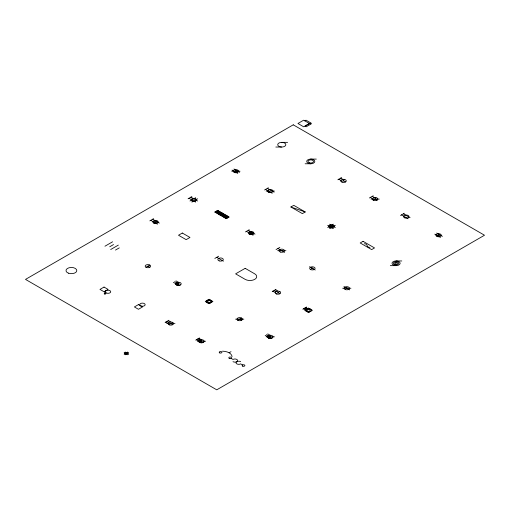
<?xml version="1.0" encoding="UTF-8"?>
<svg xmlns="http://www.w3.org/2000/svg" width="510" height="510" viewBox="0 0 510 510"><rect width="100%" height="100%" fill="white"/><g stroke="black" fill="none" stroke-linecap="round" stroke-linejoin="round"><path stroke-width="0.76" d="M340.973 181.286L343.581 180.871L344.295 179.367M372.523 199.499L375.13 199.085L375.844 197.58M304.903 120.864L306.051 120.201L311.253 123.203L310.105 123.866L303.692 120.175L297.955 123.49L303.692 126.805L309.43 123.49M104.952 246.215L112.602 241.797M149.812 220.881L153.637 218.675M188.062 198.798L191.887 196.592M109.733 246.763L113.558 244.558M189.975 201.01L195.712 197.695M191.887 202.113L197.625 198.798M110.689 249.524L118.339 245.112M115.47 250.078L119.295 247.873M214.837 212.052L217.706 210.394L229.181 217.018L226.312 218.675L214.837 212.052L221.117 212.364M264.562 189.969L268.387 187.756M145.987 267.259L149.812 265.053M245.437 231.929L249.262 229.717M337.843 179.769L341.668 177.563M290.885 206.996L293.754 205.339L305.229 211.962L302.36 213.62L290.885 206.996L305.229 211.962M214.837 258.423L218.662 256.218M276.037 249.594L279.862 247.382M369.393 197.982L373.218 195.776M327.675 227.511L333.412 224.196M165.112 322.467L168.938 320.261M329.587 228.614L335.325 225.299M168.938 324.679L172.762 322.467M400.516 215.462L404.341 213.25M272.212 291.548L276.037 289.342M195.712 340.132L199.537 337.926M276.037 293.76L279.862 291.548M237.787 320.261L241.612 318.049M302.812 309.219L306.637 307.007M229.098 352.786L231.011 351.683M281.871 142.354L287.608 142.354M275.827 147.033L281.565 147.033M310.584 159.094L316.321 159.094M305.133 163.774L310.87 163.774M231.731 171.194L240.019 171.194M266.156 191.072L274.444 191.072M370.987 199.085L379.274 199.085M249.613 231.757L250.875 231.757M249.135 232.005L251.309 232.005M248.829 232.254L251.742 232.254M248.631 232.503L252.176 232.503M248.784 232.751L252.609 232.751M249.218 233.006L253.043 233.006M249.651 233.255L253.476 233.255M250.085 233.503L253.75 233.503M250.518 233.752L253.572 233.752M250.945 234.001L253.291 234.001M251.379 234.256L252.858 234.256M277.631 250.697L285.919 250.697M396.053 260.967L401.791 260.967M390.316 265.646L396.053 265.646M176.957 282.565L178.13 282.565M176.428 282.814L178.647 282.814M176.135 283.063L178.851 283.063M175.944 283.318L178.895 283.318M175.829 283.566L178.793 283.566M175.797 283.815L178.513 283.815A1.351 0.778 0 0 0 178.5 284.924A1.351 0.778 0 0 0 180.412 284.924M175.829 284.064L178.213 284.064M175.931 284.312L178.105 284.312M176.122 284.567L178.143 284.567M176.415 284.816L178.341 284.816M176.862 285.065L178.825 285.065M177.703 285.313L179.297 285.313M342.656 288.239L350.944 288.239M235.556 319.158L243.844 319.158M166.706 323.57L174.994 323.57M268.757 335.567L269.93 335.567M268.228 335.816L270.447 335.816M267.935 336.064L270.651 336.064M267.744 336.313L270.702 336.313M267.629 336.568L270.593 336.568M266.156 336.823L274.444 336.823M267.629 337.065L270.013 337.065M267.731 337.314L269.905 337.314M267.922 337.563L269.943 337.563M268.215 337.818L270.141 337.818M268.662 338.066L270.625 338.066M269.503 338.315L271.097 338.315M199.882 339.992L201.106 339.992M199.372 340.24L201.603 340.24M199.078 340.489L201.801 340.489M198.887 340.737L201.845 340.737M198.779 340.986L201.743 340.986M197.306 341.241L205.594 341.241M198.779 341.49L201.157 341.49M198.887 341.738L201.055 341.738M199.078 341.987L201.099 341.987M199.372 342.236L201.297 342.236M199.824 342.49L201.794 342.49M200.691 342.739L202.209 342.739M216.897 210.859L218.669 210.949M215.864 211.459L219.893 211.656M216.061 212.759L222.341 213.072M217.285 213.467L223.565 213.779M218.509 214.168L224.789 214.487M219.733 214.876L226.013 215.188M220.958 215.583L227.237 215.896M222.181 216.291L228.461 216.603M223.405 216.999L228.754 217.266M224.629 217.706L227.728 217.859M225.853 218.407L226.701 218.452M403.384 213.805L410.078 217.668M436.687 233.032L442.425 236.34M340.712 178.111L342.879 179.367M372.262 196.324L374.416 197.568M438.122 234.963L439.078 235.512M343.581 180.871L345.493 181.974M375.13 199.085L377.043 200.194M401.472 214.908L408.166 218.771M434.775 234.135L440.512 237.45M338.799 179.214L340.967 180.47M370.349 197.434L372.504 198.67M233.962 168.988L239.7 172.303M267.431 188.311L274.125 192.174M329.587 224.196L335.325 227.511M235.397 170.92L236.353 171.475M331.022 226.128L331.978 226.682M232.05 170.091L237.787 173.406M265.519 189.414L272.212 193.277M327.675 225.299L333.412 228.614M190.931 197.147L197.625 201.01M248.306 230.271L255 234.135M277.95 248.491L284.644 252.354M309.506 266.704L315.244 270.019M343.931 286.582L349.669 289.897M189.019 198.25L195.712 202.113M246.394 231.374L253.087 235.237M275.4 289.712L277.797 291.095M305.841 307.473L307.753 308.575M152.681 219.23L159.375 223.093M305.044 307.932L306.956 309.034M216.75 257.32L223.444 261.184M274.125 290.445L276.037 291.548M277.95 292.657L279.862 293.76M304.33 308.346L306.242 309.449M150.769 220.333L157.462 224.196M303.533 308.805L305.445 309.908M272.85 291.184L275.247 292.568M175.95 280.876L178.347 282.266M267.75 333.878L270.147 335.261M147.9 266.156L149.812 267.259M174.675 281.616L176.587 282.719A1.351 0.778 0 0 1 178.5 282.719A1.351 0.778 0 0 1 178.5 283.821M239.7 319.158L241.612 320.261M266.475 334.611L268.387 335.72A1.351 0.778 0 0 1 270.3 335.72A1.351 0.778 0 0 1 270.3 336.823A1.351 0.778 0 0 0 270.3 337.926A1.351 0.778 0 0 0 272.212 337.926M173.4 282.349L175.797 283.732M265.2 335.35L267.597 336.734M168.3 320.631L170.697 322.014M198.9 338.296L201.297 339.679M167.025 321.364L168.938 322.467M170.85 323.57L172.762 324.679M197.625 339.029L199.537 340.132A1.351 0.778 0 0 1 201.45 340.132A1.351 0.778 0 0 1 201.45 341.241A1.351 0.778 0 0 0 201.45 342.344A1.351 0.778 0 0 0 203.362 342.344M231.094 358.351L233.006 359.461A2.703 1.562 0 0 1 236.831 359.454A2.703 1.562 0 0 1 236.831 361.666A2.703 1.562 0 0 0 236.831 363.872A2.703 1.562 0 0 0 240.656 363.872L242.569 364.981M165.75 322.097L168.147 323.487M196.35 339.768L198.747 341.152M104.429 293.371L105.385 293.919M126.442 352.78L127.57 353.43M125.224 353.481L126.352 354.131M240.656 361.666A2.703 1.562 0 0 0 236.831 361.666A2.703 1.562 0 0 1 233.006 361.666M222.487 351.173A9.805 5.661 0 0 1 232.05 356.694M104.958 293.601A5.425 3.136 0 0 1 106.023 290.7M369.916 247.344A2.301 1.326 0 0 1 367.602 246.458L366.645 244.679A2.301 1.326 0 0 0 364.331 243.793M211.012 300.384L209.801 302.997L206.486 301.085L211.012 300.384M310.462 309.219L309.251 311.833L305.936 309.921L310.462 309.219M293.25 124.823L25.5 279.403L216.75 389.825L484.5 235.237L293.25 124.823M310.105 123.203L305.082 126.104L306.229 126.767L311.253 123.866L310.105 123.203M182.325 233.032L178.5 235.237L186.15 239.655L189.975 237.45L182.325 233.032M104.034 287.066L99.966 289.412L104.034 291.758L108.094 289.412L104.034 287.066M138.459 304.591L134.391 306.943L138.459 309.289L142.519 306.943L138.459 304.591M245.176 268.324L235.614 273.844L245.176 279.365A6.764 3.901 0 0 0 254.739 279.365A6.764 3.901 0 0 0 254.739 273.844L245.176 268.324M209.1 299.281L205.275 301.486L209.1 303.699L212.925 301.486L209.1 299.281M125.224 352.155L124.147 352.78L127.57 354.756L128.648 354.131L125.224 352.155M127.519 352.155L124.147 354.106L125.275 354.756L128.648 352.805L127.519 352.155M363.056 241.313L360.188 242.97L371.662 249.594L374.531 247.936L363.056 241.313M308.55 308.116L304.725 310.322L308.55 312.528L312.375 310.322L308.55 308.116M242.766 366.18A1.351 0.778 0 0 0 244.876 365.587A1.351 0.778 0 0 0 242.932 364.828A1.351 0.778 0 0 0 242.766 366.18M229.462 358.479A1.351 0.778 0 0 0 231.489 357.803A1.351 0.778 0 0 0 229.462 357.127A1.351 0.778 0 0 0 229.462 358.479M219.816 352.926A1.351 0.778 0 0 0 221.926 352.333A1.351 0.778 0 0 0 219.982 351.581A1.351 0.778 0 0 0 219.816 352.926M199.933 342.529A2.703 1.562 0 0 0 204.147 341.349A2.703 1.562 0 0 0 200.271 339.832A2.703 1.562 0 0 0 199.933 342.529M169.333 324.864A2.703 1.562 0 0 0 173.547 323.684A2.703 1.562 0 0 0 169.671 322.167A2.703 1.562 0 0 0 169.333 324.864M140.926 305.981A2.703 1.562 0 0 0 145.14 304.795A2.703 1.562 0 0 0 141.257 303.284A2.703 1.562 0 0 0 140.926 305.981M104.537 293.97A0.676 0.389 0 0 0 105.583 293.664A0.676 0.389 0 0 0 104.601 293.295A0.676 0.389 0 0 0 104.537 293.97M106.501 293.052A2.703 1.562 0 0 0 110.715 291.867A2.703 1.562 0 0 0 106.832 290.356A2.703 1.562 0 0 0 106.501 293.052M68.365 273.156A5.412 3.124 0 0 0 76.793 270.797A5.412 3.124 0 0 0 69.035 267.763A5.412 3.124 0 0 0 68.365 273.156M219.223 260.884A2.703 1.562 0 0 0 223.278 259.533A2.703 1.562 0 0 0 219.223 258.175A2.703 1.562 0 0 0 219.223 260.884M268.783 338.117A2.703 1.562 0 0 0 272.997 336.931A2.703 1.562 0 0 0 269.121 335.421A2.703 1.562 0 0 0 268.783 338.117M238.183 320.446A2.703 1.562 0 0 0 242.397 319.266A2.703 1.562 0 0 0 238.521 317.749A2.703 1.562 0 0 0 238.183 320.446M207.583 302.781A2.703 1.562 0 0 0 211.797 301.601A2.703 1.562 0 0 0 207.921 300.084A2.703 1.562 0 0 0 207.583 302.781M176.983 285.115A2.703 1.562 0 0 0 181.197 283.936A2.703 1.562 0 0 0 177.321 282.419A2.703 1.562 0 0 0 176.983 285.115M146.383 267.45A2.703 1.562 0 0 0 150.597 266.265A2.703 1.562 0 0 0 146.721 264.747A2.703 1.562 0 0 0 146.383 267.45M307.033 311.616A2.703 1.562 0 0 0 311.247 310.431A2.703 1.562 0 0 0 307.371 308.92A2.703 1.562 0 0 0 307.033 311.616M276.599 294.009A2.703 1.562 0 0 0 280.653 292.657A2.703 1.562 0 0 0 276.599 291.306A2.703 1.562 0 0 0 276.599 294.009M268.783 192.366A2.703 1.562 0 0 0 272.997 191.18A2.703 1.562 0 0 0 269.121 189.669A2.703 1.562 0 0 0 268.783 192.366M235.505 171.526A0.676 0.389 0 0 0 236.551 171.22A0.676 0.389 0 0 0 235.569 170.85A0.676 0.389 0 0 0 235.505 171.526M234.523 172.546A2.703 1.562 0 0 0 238.578 171.194A2.703 1.562 0 0 0 234.523 169.843A2.703 1.562 0 0 0 234.523 172.546M438.23 235.563A0.676 0.389 0 0 0 439.276 235.257A0.676 0.389 0 0 0 438.294 234.887A0.676 0.389 0 0 0 438.23 235.563M437.083 236.532A2.703 1.562 0 0 0 441.297 235.352A2.703 1.562 0 0 0 437.421 233.835A2.703 1.562 0 0 0 437.083 236.532M404.902 217.917A2.703 1.562 0 0 0 408.956 216.565A2.703 1.562 0 0 0 404.902 215.214A2.703 1.562 0 0 0 404.902 217.917M373.613 200.379A2.703 1.562 0 0 0 377.827 199.2A2.703 1.562 0 0 0 373.951 197.682A2.703 1.562 0 0 0 373.613 200.379M342.063 182.166A2.703 1.562 0 0 0 346.277 180.986A2.703 1.562 0 0 0 342.401 179.469A2.703 1.562 0 0 0 342.063 182.166M308.493 163.372A4.054 2.34 0 0 0 314.81 161.6A4.054 2.34 0 0 0 308.996 159.324A4.054 2.34 0 0 0 308.493 163.372M309.251 162.728A2.703 1.562 0 0 0 313.465 161.542A2.703 1.562 0 0 0 309.583 160.032A2.703 1.562 0 0 0 309.251 162.728M279.499 146.638A4.054 2.34 0 0 0 285.823 144.865A4.054 2.34 0 0 0 280.003 142.59A4.054 2.34 0 0 0 279.499 146.638M192.283 201.195A2.703 1.562 0 0 0 196.497 200.016A2.703 1.562 0 0 0 192.621 198.498A2.703 1.562 0 0 0 192.283 201.195M394.555 264.601A2.703 1.562 0 0 0 398.769 263.421A2.703 1.562 0 0 0 394.893 261.904A2.703 1.562 0 0 0 394.555 264.601M395.397 263.982A1.351 0.778 0 0 0 397.424 263.307A1.351 0.778 0 0 0 395.397 262.631A1.351 0.778 0 0 0 395.397 263.982M393.796 265.245A4.054 2.34 0 0 0 400.12 263.472A4.054 2.34 0 0 0 394.3 261.203A4.054 2.34 0 0 0 393.796 265.245M346.43 288.564A0.676 0.389 0 0 0 347.476 288.258A0.676 0.389 0 0 0 346.494 287.889A0.676 0.389 0 0 0 346.43 288.564M345.283 289.533A2.703 1.562 0 0 0 349.497 288.348A2.703 1.562 0 0 0 345.621 286.837A2.703 1.562 0 0 0 345.283 289.533M312.005 268.687A0.676 0.389 0 0 0 313.051 268.387A0.676 0.389 0 0 0 312.069 268.018A0.676 0.389 0 0 0 312.005 268.687M310.858 269.656A2.703 1.562 0 0 0 315.072 268.477A2.703 1.562 0 0 0 311.196 266.959A2.703 1.562 0 0 0 310.858 269.656M280.423 252.048A2.703 1.562 0 0 0 284.478 250.697A2.703 1.562 0 0 0 280.423 249.345A2.703 1.562 0 0 0 280.423 252.048M249.658 234.326A2.703 1.562 0 0 0 253.872 233.14A2.703 1.562 0 0 0 249.996 231.623A2.703 1.562 0 0 0 249.658 234.326M331.13 226.733A0.676 0.389 0 0 0 332.176 226.427A0.676 0.389 0 0 0 331.194 226.058A0.676 0.389 0 0 0 331.13 226.733M329.983 227.696A2.703 1.562 0 0 0 334.197 226.516A2.703 1.562 0 0 0 330.321 224.999A2.703 1.562 0 0 0 329.983 227.696M154.791 222.634A1.351 0.778 0 0 0 156.901 222.041A1.351 0.778 0 0 0 154.957 221.289A1.351 0.778 0 0 0 154.791 222.634M154.033 223.284A2.703 1.562 0 0 0 158.247 222.099A2.703 1.562 0 0 0 154.371 220.581A2.703 1.562 0 0 0 154.033 223.284"/></g></svg>
